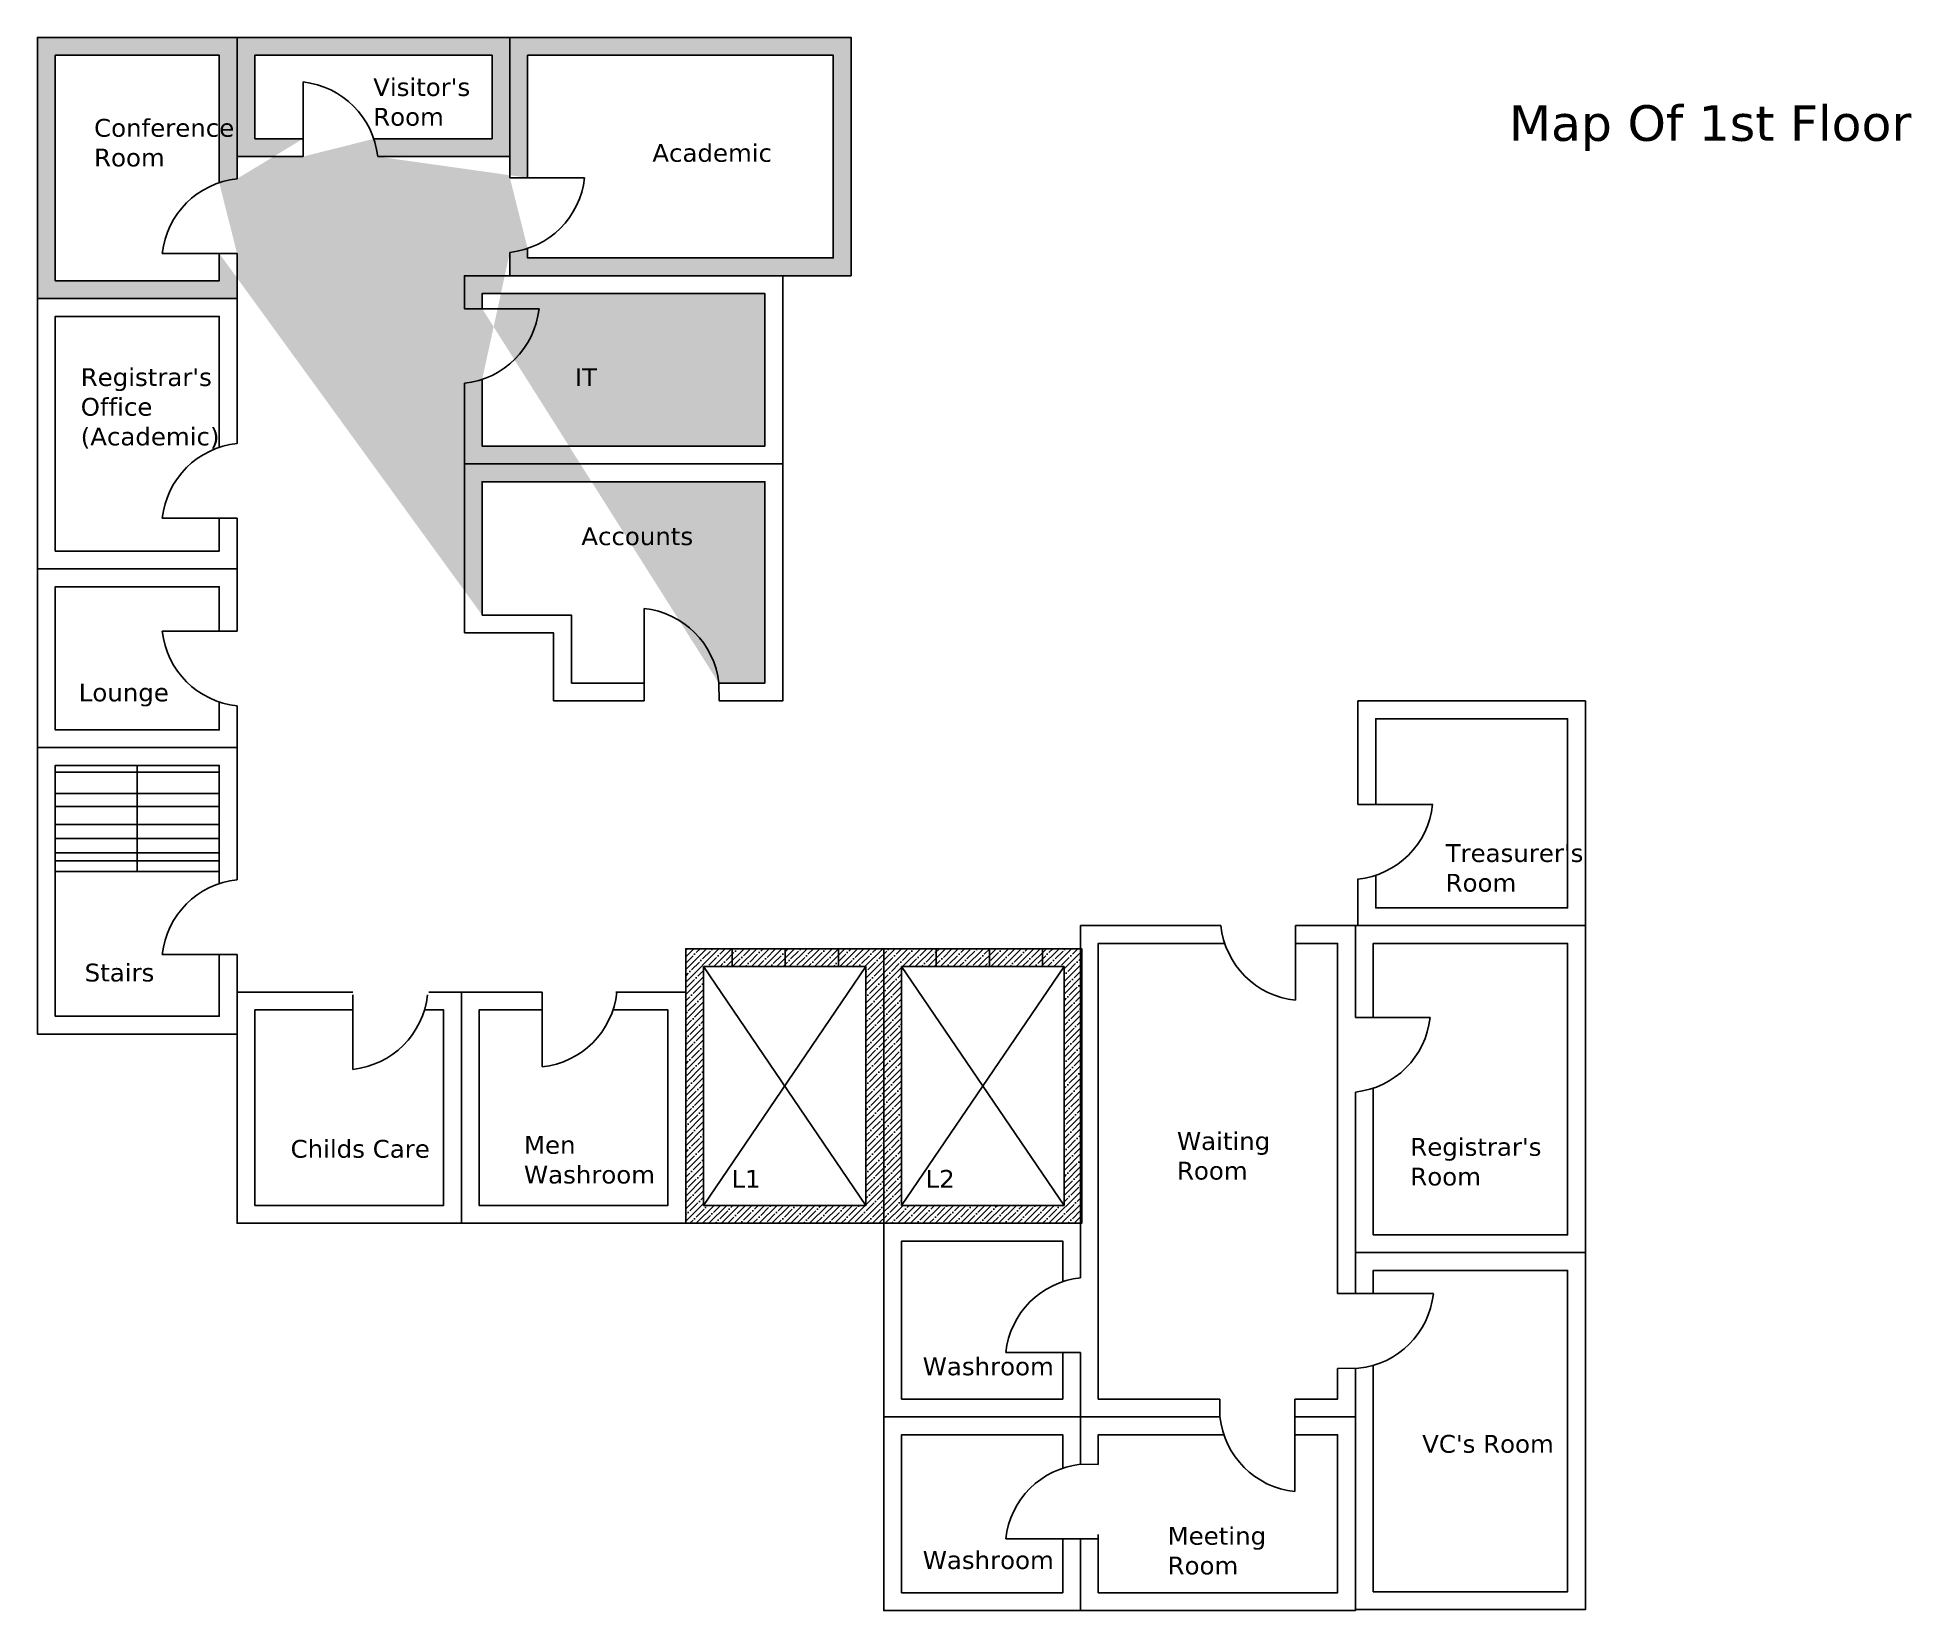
# Model space of a CAD drawing. Header units: inches. Extents: x 44.1 to 96.7, y -9.8 to 34.4.
import ezdxf

# ---------------------------------------------------------------- set-up
doc = ezdxf.new("R2010")
doc.units = ezdxf.units.IN
doc.header["$MEASUREMENT"] = 0

msp = doc.modelspace()

# ---------------------------------------------------------------- hatches: boundary and pattern name
h = msp.add_hatch(color=160)
h.paths.add_polyline_path([(56.115, 22.425), (65.054, 22.425)], flags=17)
edge = h.paths.add_edge_path()
edge.add_line((49.234, 28.336), (49.234, 27.567))
edge.add_line((49.234, 27.567), (44.632, 27.567))
edge.add_line((44.632, 27.567), (44.632, 33.898))
edge.add_line((44.632, 33.898), (49.234, 33.898))
edge.add_line((49.234, 33.898), (49.234, 30.322))
edge.add_line((49.734, 28.336), (49.734, 27.067))
edge.add_line((49.734, 27.067), (44.132, 27.067))
edge.add_line((44.132, 27.067), (44.132, 34.398))
edge.add_line((44.132, 34.398), (49.734, 34.398))
edge.add_line((49.734, 34.398), (49.734, 30.431))
edge.add_line((51.586, 31.554), (50.234, 31.554))
edge.add_line((50.234, 31.554), (50.234, 33.898))
edge.add_line((50.234, 33.898), (56.892, 33.898))
edge.add_line((56.892, 33.898), (56.892, 31.554))
edge.add_line((56.892, 31.554), (53.575, 31.554))
edge.add_line((51.586, 31.054), (49.734, 31.054))
edge.add_line((49.734, 31.054), (49.734, 34.398))
edge.add_line((49.734, 34.398), (57.392, 34.398))
edge.add_line((57.392, 34.398), (57.392, 31.054))
edge.add_line((57.392, 31.054), (53.684, 31.054))
edge.add_line((57.892, 30.461), (57.892, 33.898))
edge.add_line((57.892, 33.898), (66.47, 33.898))
edge.add_line((66.47, 33.898), (66.47, 28.21))
edge.add_line((66.47, 28.21), (57.892, 28.21))
edge.add_line((57.892, 28.21), (57.892, 28.474))
edge.add_line((57.392, 30.461), (57.392, 34.398))
edge.add_line((57.392, 34.398), (66.97, 34.398))
edge.add_line((66.97, 34.398), (66.97, 27.71))
edge.add_line((66.97, 27.71), (57.392, 27.71))
edge.add_line((57.392, 27.71), (57.392, 28.365))
edge.add_line((56.615, 24.798), (56.615, 22.925))
edge.add_line((56.615, 22.925), (64.554, 22.925))
edge.add_line((64.554, 22.925), (64.554, 27.21))
edge.add_line((64.554, 27.21), (56.615, 27.21))
edge.add_line((56.615, 27.21), (56.615, 26.785))
edge.add_line((63.259, 16.274), (64.554, 16.274))
edge.add_line((64.554, 16.274), (64.554, 21.925))
edge.add_line((64.554, 21.925), (56.615, 21.925))
edge.add_line((56.615, 21.925), (56.615, 18.182))
h = msp.add_hatch()
h.set_pattern_fill('ANSI35', color=250, style=0)
h.paths.add_polyline_path([(62.329, 1.108), (67.889, 1.108), (67.889, 8.815), (62.329, 8.815)])
h.paths.add_polyline_path([(62.829, 1.608), (67.389, 1.608), (67.389, 8.315), (62.829, 8.315)], flags=16)
h.paths.add_polyline_path([(67.889, 1.108), (73.449, 1.108), (73.449, 8.815), (67.889, 8.815)])
h.paths.add_polyline_path([(68.389, 1.608), (72.949, 1.608), (72.949, 8.315), (68.389, 8.315)], flags=16)

# ---------------------------------------------------------------- linework, layer by layer
at = {"color": 1}
for p, q in [((51.586, 31.054), (51.586, 33.15)), ((59.49, 30.461), (57.392, 30.461)), ((47.636, 28.336), (49.734, 28.336)), ((58.213, 26.785), (56.115, 26.785)), ((47.636, 20.903), (49.734, 20.903)), ((61.161, 16.274), (61.161, 18.369)), ((47.636, 17.729), (49.734, 17.729)), ((61.161, 16.274), (61.161, 15.774)), ((63.264, 15.774), (63.259, 16.274)), ((83.298, 12.864), (81.2, 12.864)), ((79.447, 9.464), (79.447, 7.368)), ((47.636, 8.657), (49.734, 8.657)), ((52.985, 7.525), (52.985, 5.429)), ((58.3, 7.595), (58.3, 5.5)), ((83.226, 6.888), (81.128, 6.888)), ((80.628, -0.867), (81.628, -0.867)), ((83.318, -0.867), (81.22, -0.867)), ((71.314, -2.517), (73.412, -2.517)), ((80.628, -2.968), (81.22, -2.963)), ((77.326, -3.827), (77.326, -4.327)), ((79.429, -3.827), (79.429, -4.327)), ((79.424, -4.327), (79.424, -6.423)), ((73.912, -5.664), (73.412, -5.657)), ((71.314, -7.752), (73.412, -7.752)), ((73.412, -7.752), (73.912, -7.752))]:
    msp.add_line(p, q, dxfattribs=at)
at = {"color": 154}
for p, q in [((56.115, 18.182), (56.115, 17.682)), ((59.12, 15.774), (58.62, 15.774))]:
    msp.add_line(p, q, dxfattribs=at)
at = {"color": 4}
for p, q in [((44.632, 13.776), (49.234, 13.776)), ((44.632, 13.172), (49.234, 13.172)), ((44.632, 12.807), (49.234, 12.807)), ((44.632, 12.303), (49.234, 12.303)), ((44.632, 11.911), (49.234, 11.911)), ((44.632, 11.513), (49.234, 11.513)), ((44.632, 11.281), (49.234, 11.281)), ((49.234, 10.982), (44.632, 10.982)), ((46.933, 10.982), (46.933, 10.982))]:
    msp.add_line(p, q, dxfattribs=at)
for p, q in [((46.933, 13.961), (46.933, 10.982)), ((44.632, 11.513), (49.234, 11.513)), ((65.124, 8.815), (65.124, 8.315)), ((68.571, 8.815), (70.669, 8.815)), ((70.853, 8.815), (70.853, 8.315)), ((62.829, 8.315), (67.389, 1.608)), ((62.829, 1.608), (67.389, 8.315)), ((68.389, 8.315), (72.949, 1.608)), ((68.389, 1.608), (72.949, 8.315))]:
    msp.add_line(p, q)
at = {"color": 154}
for points in [[(49.734, 28.336), (49.734, 27.067), (44.132, 27.067), (44.132, 34.398), (49.734, 34.398), (49.734, 30.431)], [(51.586, 31.054), (49.734, 31.054), (49.734, 34.398), (57.392, 34.398), (57.392, 31.054), (53.684, 31.054)], [(57.392, 30.461), (57.392, 34.398), (66.97, 34.398), (66.97, 27.71), (57.392, 27.71), (57.392, 28.365)], [(49.234, 28.336), (49.234, 27.567), (44.632, 27.567), (44.632, 33.898), (49.234, 33.898), (49.234, 30.322)], [(51.586, 31.554), (50.234, 31.554), (50.234, 33.898), (56.892, 33.898), (56.892, 31.554), (53.575, 31.554)], [(57.892, 30.461), (57.892, 33.898), (66.47, 33.898), (66.47, 28.21), (57.892, 28.21), (57.892, 28.474)], [(56.115, 24.689), (56.115, 22.425), (65.054, 22.425), (65.054, 27.71), (56.115, 27.71), (56.115, 26.785)], [(49.734, 20.903), (49.734, 19.478), (44.132, 19.478), (44.132, 27.067), (49.734, 27.067), (49.734, 22.999)], [(56.615, 24.798), (56.615, 22.925), (64.554, 22.925), (64.554, 27.21), (56.615, 27.21), (56.615, 26.785)], [(49.234, 20.903), (49.234, 19.978), (44.632, 19.978), (44.632, 26.567), (49.234, 26.567), (49.234, 22.89)], [(63.264, 15.774), (65.054, 15.774), (65.054, 22.425), (56.115, 22.425), (56.115, 18.182)], [(63.259, 16.274), (64.554, 16.274), (64.554, 21.925), (56.615, 21.925), (56.615, 18.182)], [(49.734, 15.633), (49.734, 14.461), (44.132, 14.461), (44.132, 19.478), (49.734, 19.478), (49.734, 17.729)], [(49.234, 15.742), (49.234, 14.961), (44.632, 14.961), (44.632, 18.978), (49.234, 18.978), (49.234, 17.729)], [(56.615, 18.182), (59.12, 18.182), (59.12, 16.274)], [(56.115, 17.682), (58.62, 17.682), (58.62, 15.774)], [(59.12, 16.274), (61.161, 16.274)], [(59.12, 15.774), (61.161, 15.774)], [(81.2, 12.864), (81.2, 15.774), (87.585, 15.774), (87.585, 9.464), (81.2, 9.464), (81.2, 10.777)], [(81.7, 12.864), (81.7, 15.274), (87.085, 15.274), (87.085, 9.964), (81.7, 9.964), (81.7, 10.877)], [(49.734, 8.657), (49.734, 6.422), (44.132, 6.422), (44.132, 14.461), (49.734, 14.461), (49.734, 10.753)], [(49.234, 8.657), (49.234, 6.922), (44.632, 6.922), (44.632, 13.961), (49.234, 13.961), (49.234, 10.644)], [(77.349, 9.464), (73.412, 9.464), (73.412, -0.422)], [(77.458, 8.964), (73.912, 8.964), (73.912, -3.827), (77.326, -3.827)], [(81.128, 6.888), (81.128, 9.464), (79.447, 9.464)], [(80.628, -0.867), (80.628, 8.964), (79.447, 8.964)], [(81.128, 6.888), (81.128, 9.464), (87.585, 9.464), (87.585, 0.284), (81.128, 0.284), (81.128, 4.792)], [(81.628, 6.888), (81.628, 8.964), (87.085, 8.964), (87.085, 0.784), (81.628, 0.784), (81.628, 4.901)], [(55.121, 7.598), (56.031, 7.598), (56.031, 1.108), (49.734, 1.108), (49.734, 7.598), (52.985, 7.598)], [(60.364, 7.598), (62.329, 7.598), (62.329, 1.108), (56.031, 1.108), (56.031, 7.598), (58.3, 7.598)], [(54.996, 7.098), (55.531, 7.098), (55.531, 1.608), (50.234, 1.608), (50.234, 7.098), (52.985, 7.098)], [(60.289, 7.098), (61.829, 7.098), (61.829, 1.608), (56.531, 1.608), (56.531, 7.098), (58.3, 7.098)], [(73.412, -2.517), (73.412, -4.327), (67.889, -4.327), (67.889, 1.108), (73.412, 1.108), (73.412, -0.422)], [(72.912, -2.517), (72.912, -3.827), (68.389, -3.827), (68.389, 0.608), (72.912, 0.608), (72.912, -0.531)], [(81.128, -0.867), (81.128, 0.284), (87.585, 0.284), (87.585, -9.738), (81.128, -9.738), (81.128, -2.968)], [(81.628, -0.867), (81.628, -0.216), (87.085, -0.216), (87.085, -9.238), (81.628, -9.238), (81.628, -2.883)], [(73.412, -2.517), (73.412, -4.327), (77.326, -4.327)], [(79.429, -3.827), (80.628, -3.827), (80.628, -2.968)], [(73.412, -7.752), (73.412, -9.763), (67.889, -9.763), (67.889, -4.327), (73.412, -4.327), (73.412, -5.657)], [(73.412, -7.752), (73.412, -9.763), (81.128, -9.763), (81.128, -4.327), (79.424, -4.327)], [(72.912, -7.752), (72.912, -9.263), (68.389, -9.263), (68.389, -4.827), (72.912, -4.827), (72.912, -5.765)], [(77.436, -4.827), (73.912, -4.827), (73.912, -5.664)], [(73.912, -7.63), (73.912, -9.263), (80.628, -9.263), (80.628, -4.827), (79.424, -4.827)]]:
    msp.add_lwpolyline(points, dxfattribs=at)
for points in [[(62.329, 1.108), (67.889, 1.108), (67.889, 8.815), (62.329, 8.815)], [(63.632, 8.815), (66.615, 8.815), (66.615, 8.315), (63.632, 8.315)], [(67.889, 1.108), (73.449, 1.108), (73.449, 8.815), (67.889, 8.815)], [(69.362, 8.815), (72.345, 8.815), (72.345, 8.315), (69.362, 8.315)], [(62.829, 1.608), (67.389, 1.608), (67.389, 8.315), (62.829, 8.315)], [(68.389, 1.608), (72.949, 1.608), (72.949, 8.315), (68.389, 8.315)]]:
    msp.add_lwpolyline(points, close=True)
for points in [[(81.128, -0.867), (81.128, 4.792)], [(79.424, -4.327), (81.128, -4.327), (81.128, -2.968)], [(77.326, -4.327), (73.412, -4.327), (73.412, -5.657)]]:
    msp.add_lwpolyline(points)
at = {"color": 1}
for centre, start, end in [((51.337, 30.802), 6.1185, 83.947), ((49.983, 28.084), 96.053, 173.8815), ((57.143, 30.712), 276.053, 353.8815), ((55.866, 27.036), 276.053, 353.8815), ((49.983, 20.652), 96.053, 173.8815), ((60.912, 16.022), 6.1185, 83.947), ((49.983, 17.981), 186.1185, 263.947), ((80.951, 13.116), 276.053, 353.8815), ((49.983, 8.406), 96.053, 173.8815), ((79.696, 9.716), 186.1185, 263.947), ((52.736, 7.776), 276.053, 353.8815), ((58.051, 7.847), 276.053, 353.8815), ((80.879, 7.139), 276.053, 353.8815), ((73.661, -2.769), 96.053, 173.8815), ((80.971, -0.616), 276.053, 353.8815), ((79.673, -4.076), 186.1185, 263.947), ((73.661, -8.004), 96.053, 173.8815)]:
    msp.add_arc(centre, 2.36, start, end, dxfattribs=at)

# ---------------------------------------------------------------- texts
at = {"color": 250, "attachment_point": 1}
for s, insert, char_height, width in [("{\\fVerdana|b0|i0|c0|p34;\\C2;Visitor's Room}", (53.556, 33.256), 0.5, 4.03902), ('{\\fVerdana|b0|i0|c0|p34;\\C2;Conference Room}', (45.721, 32.112), 0.5, 4.03902), ('{\\fVerdana|b0|i0|c0|p34;\\C2;Map Of 1st Floor}', (85.436, 32.497), 1, 14.50685), ('{\\fVerdana|b0|i0|c0|p34;\\C2;Academic}', (61.392, 31.409), 0.5, 4.03902), ("{\\fVerdana|b0|i0|c0|p34;\\C2;Registrar's Office (Academic)}", (45.346, 25.114), 0.5, 4.03902), ('{\\fVerdana|b0|i0|c0|p34;\\C2;IT}', (59.219, 25.114), 0.5, 4.03902), ('{\\fVerdana|b0|i0|c0|p34;\\C2;Accounts}', (59.399, 20.647), 0.5, 4.03902), ('{\\fVerdana|b0|i0|c0|p34;\\C2;Lounge}', (45.291, 16.261), 0.5, 4.03902), ("{\\fVerdana|b0|i0|c0|p34;\\C2;Treasurer's Room}", (83.661, 11.752), 0.5, 4.03902), ('{\\fVerdana|b0|i0|c0|p34;\\C2;Stairs}', (45.457, 8.397), 0.5, 4.03902), ('{\\fVerdana|b0|i0|c0|p34;\\C2;Waiting Room}', (76.119, 3.669), 0.5, 4.03902), ('{\\fVerdana|b0|i0|c0|p34;\\C2;Childs Care}', (51.237, 3.449), 0.5, 4.03902), ('{\\fVerdana|b0|i0|c0|p34;\\C2;Men Washroom}', (57.788, 3.559), 0.5, 4.03902), ("{\\fVerdana|b0|i0|c0|p34;\\C2;Registrar's\\PRoom}", (82.67, 3.504), 0.5, 4.03902), ('{\\fVerdana|b0|i0|c0|p34;\\C2;L1}', (63.615, 2.606), 0.5, 4.03902), ('{\\fVerdana|b0|i0|c0|p34;\\C2;L2}', (69.061, 2.606), 0.5, 4.03902), ('{\\fVerdana|b0|i0|c0|p34;\\C2;Washroom}', (68.983, -2.658), 0.5, 4.03902), ("{\\fVerdana|b0|i0|c0|p34;\\C2;VC's Room}", (83.002, -4.833), 0.5, 4.03902), ('{\\fVerdana|b0|i0|c0|p34;\\C2;Meeting Room}', (75.857, -7.416), 0.5, 4.03902), ('{\\fVerdana|b0|i0|c0|p34;\\C2;Washroom}', (68.983, -8.096), 0.5, 4.03902)]:
    msp.add_mtext(s, dxfattribs=dict(at, insert=insert, char_height=char_height, width=width))

doc.saveas('drawing.dxf')
